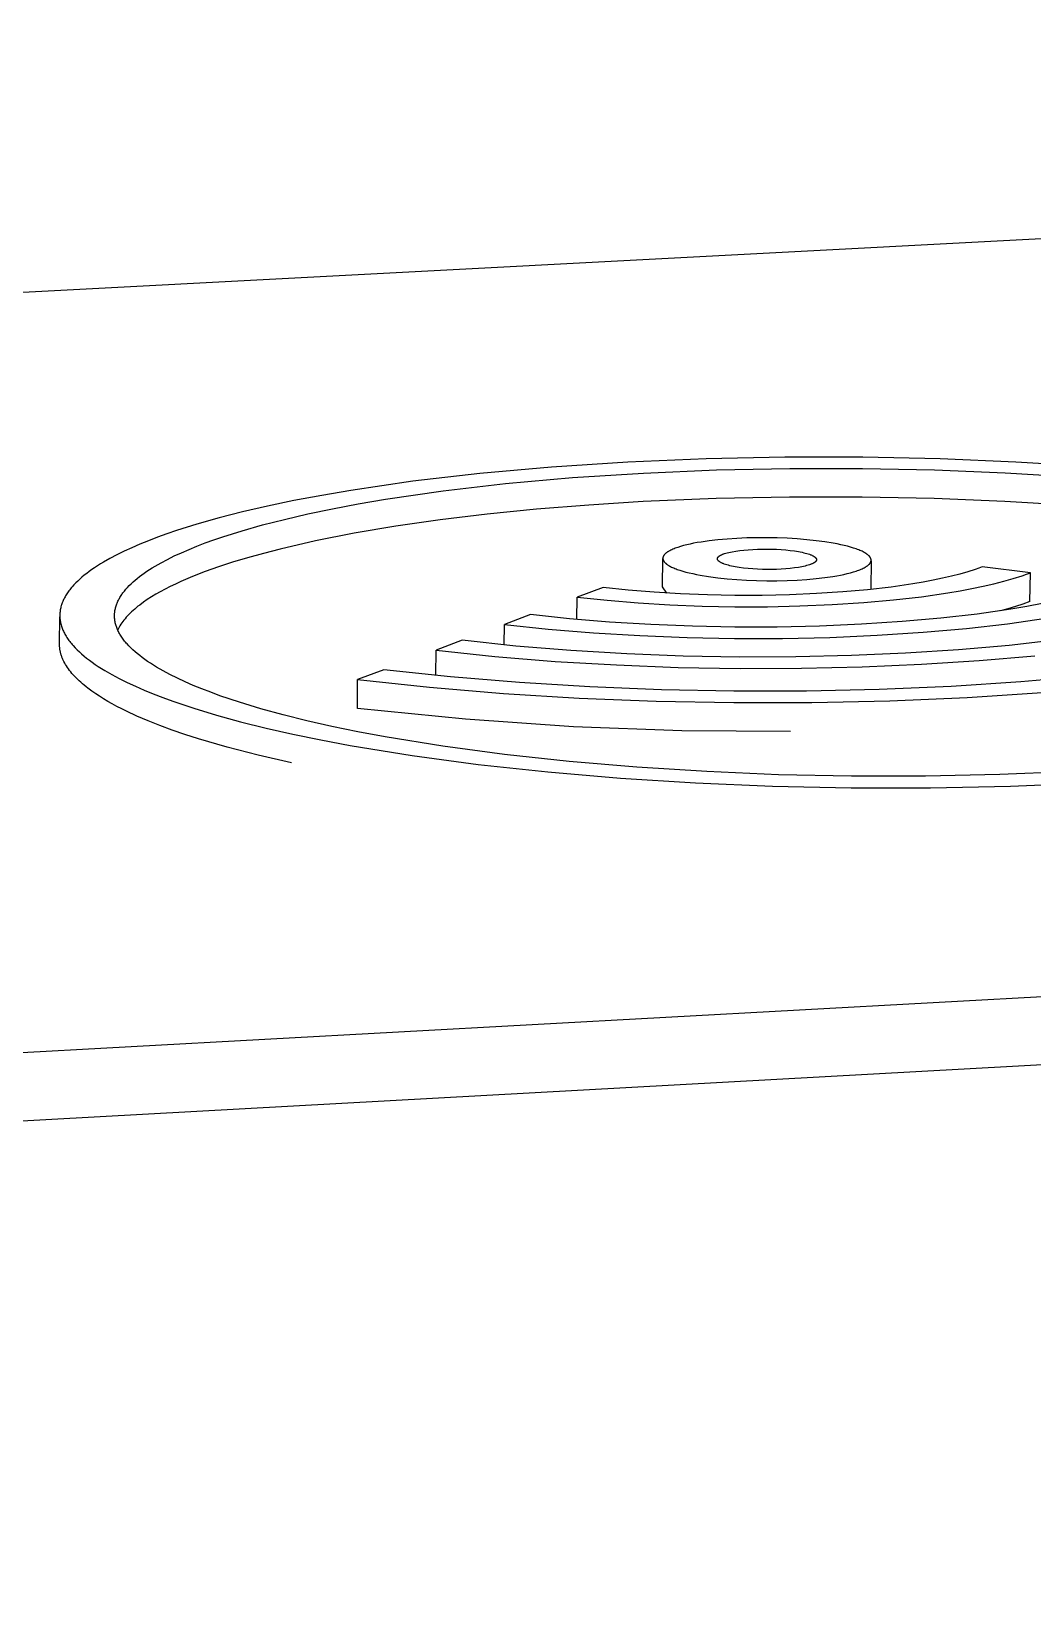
# Model space of a CAD drawing. Header units: millimetres. Extents: x 430 to 4403, y -1522 to 1254.
# Drawn here: x 1308.83 to 1330.04, y -381.85 to -348.58 of the extents above; entities that cross this region are included whole.
import ezdxf

# ---------------------------------------------------------------- set-up
doc = ezdxf.new("R2010")
doc.units = ezdxf.units.MM
doc.header["$MEASUREMENT"] = 0
doc.layers.add('Utwórz2D linie widoczne', color=7, linetype='Continuous', true_color=0x000000)

msp = doc.modelspace()

# ---------------------------------------------------------------- linework, layer by layer
at = {"layer": 'Utwórz2D linie widoczne'}
for p, q in [((1413.485, -348.583), (1297.038, -354.723)), ((1323.126, -357.635), (1321.464, -357.705)), ((1324.789, -357.601), (1323.126, -357.635)), ((1326.443, -357.601), (1324.789, -357.601)), ((1328.079, -357.635), (1326.443, -357.601)), ((1329.684, -357.701), (1328.079, -357.635)), ((1318.332, -357.946), (1316.912, -358.11)), ((1319.851, -357.81), (1318.332, -357.946)), ((1321.464, -357.705), (1319.851, -357.81)), ((1320.292, -358.032), (1321.794, -357.935)), ((1321.794, -357.935), (1323.343, -357.869)), ((1323.343, -357.869), (1324.893, -357.837)), ((1324.893, -357.837), (1326.435, -357.837)), ((1326.435, -357.837), (1327.959, -357.869)), ((1327.959, -357.869), (1329.455, -357.93)), ((1329.455, -357.93), (1330.915, -358.02)), ((1331.251, -357.797), (1329.684, -357.701)), ((1315.597, -358.302), (1314.981, -358.407)), ((1316.912, -358.11), (1315.597, -358.302)), ((1316.329, -358.491), (1317.553, -358.312)), ((1317.553, -358.312), (1318.876, -358.159)), ((1318.876, -358.159), (1320.292, -358.032)), ((1313.834, -358.635), (1313.305, -358.757)), ((1314.393, -358.518), (1313.834, -358.635)), ((1314.981, -358.407), (1314.393, -358.518)), ((1315.207, -358.692), (1315.755, -358.589)), ((1315.755, -358.589), (1316.329, -358.491)), ((1320.635, -358.612), (1319.533, -358.701)), ((1321.788, -358.54), (1320.635, -358.612)), ((1323.337, -358.475), (1321.788, -358.54)), ((1324.886, -358.443), (1323.337, -358.475)), ((1326.428, -358.443), (1324.886, -358.443)), ((1327.952, -358.474), (1326.428, -358.443)), ((1329.448, -358.536), (1327.952, -358.474)), ((1330.907, -358.626), (1329.448, -358.536)), ((1312.806, -358.884), (1312.338, -359.017)), ((1313.305, -358.757), (1312.806, -358.884)), ((1313.729, -359.034), (1314.194, -358.915)), ((1314.194, -358.915), (1314.686, -358.801)), ((1314.686, -358.801), (1315.207, -358.692)), ((1317.488, -358.926), (1316.549, -359.061)), ((1318.483, -358.806), (1317.488, -358.926)), ((1319.533, -358.701), (1318.483, -358.806)), ((1311.5, -359.295), (1311.311, -359.367)), ((1311.697, -359.224), (1311.5, -359.295)), ((1311.903, -359.154), (1311.697, -359.224)), ((1312.338, -359.017), (1311.903, -359.154)), ((1312.697, -359.35), (1312.889, -359.285)), ((1312.889, -359.285), (1313.294, -359.157)), ((1313.294, -359.157), (1313.729, -359.034)), ((1315.67, -359.209), (1314.852, -359.371)), ((1316.549, -359.061), (1315.67, -359.209)), ((1323.987, -359.309), (1323.774, -359.318)), ((1324.201, -359.305), (1323.987, -359.309)), ((1324.416, -359.304), (1324.201, -359.305)), ((1324.63, -359.308), (1324.416, -359.304)), ((1324.842, -359.317), (1324.63, -359.308)), ((1310.796, -359.59), (1310.641, -359.666)), ((1310.959, -359.515), (1310.796, -359.59)), ((1311.131, -359.44), (1310.959, -359.515)), ((1311.311, -359.367), (1311.131, -359.44)), ((1311.858, -359.691), (1312.01, -359.621)), ((1312.01, -359.621), (1312.17, -359.552)), ((1312.17, -359.552), (1312.338, -359.484)), ((1312.338, -359.484), (1312.514, -359.416)), ((1312.514, -359.416), (1312.697, -359.35)), ((1313.746, -359.635), (1313.411, -359.728)), ((1314.099, -359.544), (1313.746, -359.635)), ((1314.852, -359.371), (1314.099, -359.544)), ((1322.257, -359.644), (1322.252, -359.649)), ((1322.263, -359.638), (1322.257, -359.644)), ((1322.27, -359.633), (1322.263, -359.638)), ((1322.276, -359.627), (1322.27, -359.633)), ((1322.283, -359.622), (1322.276, -359.627)), ((1322.291, -359.617), (1322.283, -359.622)), ((1322.298, -359.611), (1322.291, -359.617)), ((1322.306, -359.606), (1322.298, -359.611)), ((1322.315, -359.6), (1322.306, -359.606)), ((1322.324, -359.595), (1322.315, -359.6)), ((1322.333, -359.59), (1322.324, -359.595)), ((1322.352, -359.579), (1322.333, -359.59)), ((1322.372, -359.569), (1322.352, -359.579)), ((1322.394, -359.558), (1322.372, -359.569)), ((1322.418, -359.548), (1322.394, -359.558)), ((1322.443, -359.538), (1322.418, -359.548)), ((1322.469, -359.528), (1322.443, -359.538)), ((1322.496, -359.518), (1322.469, -359.528)), ((1322.523, -359.508), (1322.496, -359.518)), ((1322.582, -359.49), (1322.523, -359.508)), ((1322.645, -359.472), (1322.582, -359.49)), ((1322.711, -359.455), (1322.645, -359.472)), ((1322.782, -359.439), (1322.711, -359.455)), ((1322.856, -359.423), (1322.782, -359.439)), ((1322.934, -359.409), (1322.856, -359.423)), ((1323.015, -359.395), (1322.934, -359.409)), ((1323.187, -359.37), (1323.015, -359.395)), ((1323.372, -359.349), (1323.187, -359.37)), ((1323.568, -359.332), (1323.372, -359.349)), ((1323.487, -359.649), (1323.5, -359.644)), ((1323.5, -359.644), (1323.513, -359.64)), ((1323.513, -359.64), (1323.541, -359.631)), ((1323.541, -359.631), (1323.571, -359.623)), ((1323.774, -359.318), (1323.568, -359.332)), ((1323.571, -359.623), (1323.604, -359.615)), ((1323.604, -359.615), (1323.638, -359.607)), ((1323.638, -359.607), (1323.674, -359.6)), ((1323.674, -359.6), (1323.751, -359.587)), ((1323.751, -359.587), (1323.834, -359.575)), ((1323.834, -359.575), (1323.922, -359.566)), ((1323.922, -359.566), (1324.015, -359.558)), ((1324.015, -359.558), (1324.111, -359.552)), ((1324.111, -359.552), (1324.209, -359.547)), ((1324.209, -359.547), (1324.31, -359.545)), ((1324.31, -359.545), (1324.412, -359.544)), ((1324.412, -359.544), (1324.514, -359.546)), ((1324.514, -359.546), (1324.615, -359.55)), ((1324.615, -359.55), (1324.715, -359.555)), ((1324.715, -359.555), (1324.812, -359.563)), ((1324.812, -359.563), (1324.906, -359.573)), ((1325.05, -359.33), (1324.842, -359.317)), ((1324.906, -359.573), (1324.996, -359.585)), ((1324.996, -359.585), (1325.079, -359.598)), ((1325.254, -359.346), (1325.05, -359.33)), ((1325.079, -359.598), (1325.118, -359.605)), ((1325.118, -359.605), (1325.155, -359.613)), ((1325.155, -359.613), (1325.19, -359.621)), ((1325.19, -359.621), (1325.223, -359.629)), ((1325.223, -359.629), (1325.254, -359.638)), ((1325.452, -359.368), (1325.254, -359.346)), ((1325.254, -359.638), (1325.284, -359.647)), ((1325.64, -359.392), (1325.452, -359.368)), ((1325.814, -359.421), (1325.64, -359.392)), ((1325.895, -359.436), (1325.814, -359.421)), ((1325.973, -359.452), (1325.895, -359.436)), ((1326.047, -359.468), (1325.973, -359.452)), ((1326.117, -359.486), (1326.047, -359.468)), ((1326.183, -359.504), (1326.117, -359.486)), ((1326.245, -359.523), (1326.183, -359.504)), ((1326.302, -359.542), (1326.245, -359.523)), ((1326.329, -359.552), (1326.302, -359.542)), ((1326.355, -359.562), (1326.329, -359.552)), ((1326.38, -359.572), (1326.355, -359.562)), ((1326.404, -359.582), (1326.38, -359.572)), ((1326.426, -359.592), (1326.404, -359.582)), ((1326.448, -359.603), (1326.426, -359.592)), ((1326.468, -359.614), (1326.448, -359.603)), ((1326.487, -359.624), (1326.468, -359.614)), ((1326.505, -359.635), (1326.487, -359.624)), ((1326.513, -359.641), (1326.505, -359.635)), ((1326.522, -359.646), (1326.513, -359.641)), ((1255.356, -373.13), (1499.671, -359.715)), ((1310.112, -359.978), (1310.056, -360.018)), ((1310.17, -359.939), (1310.112, -359.978)), ((1310.231, -359.899), (1310.17, -359.939)), ((1310.294, -359.86), (1310.231, -359.899)), ((1310.359, -359.821), (1310.294, -359.86)), ((1310.495, -359.743), (1310.359, -359.821)), ((1310.641, -359.666), (1310.495, -359.743)), ((1311.333, -359.979), (1311.391, -359.943)), ((1311.391, -359.943), (1311.452, -359.906)), ((1311.452, -359.906), (1311.579, -359.834)), ((1311.579, -359.834), (1311.714, -359.762)), ((1311.714, -359.762), (1311.858, -359.691)), ((1312.792, -359.923), (1312.509, -360.023)), ((1313.093, -359.824), (1312.792, -359.923)), ((1313.411, -359.728), (1313.093, -359.824)), ((1322.2, -360.347), (1322.207, -359.742)), ((1322.208, -359.726), (1322.207, -359.729)), ((1322.207, -359.729), (1322.207, -359.731)), ((1322.207, -359.731), (1322.207, -359.734)), ((1322.207, -359.734), (1322.207, -359.737)), ((1322.207, -359.737), (1322.207, -359.74)), ((1322.207, -359.74), (1322.207, -359.742)), ((1322.207, -359.742), (1322.207, -359.745)), ((1322.207, -359.745), (1322.207, -359.748)), ((1322.207, -359.748), (1322.207, -359.751)), ((1322.207, -359.751), (1322.208, -359.753)), ((1322.209, -359.72), (1322.208, -359.723)), ((1322.208, -359.723), (1322.208, -359.726)), ((1322.208, -359.753), (1322.208, -359.756)), ((1322.208, -359.756), (1322.208, -359.759)), ((1322.208, -359.759), (1322.209, -359.762)), ((1322.21, -359.715), (1322.209, -359.718)), ((1322.209, -359.718), (1322.209, -359.72)), ((1322.209, -359.762), (1322.21, -359.764)), ((1322.211, -359.712), (1322.21, -359.715)), ((1322.21, -359.764), (1322.21, -359.767)), ((1322.21, -359.767), (1322.211, -359.77)), ((1322.212, -359.709), (1322.211, -359.712)), ((1322.211, -359.77), (1322.212, -359.773)), ((1322.213, -359.707), (1322.212, -359.709)), ((1322.212, -359.773), (1322.213, -359.775)), ((1322.214, -359.704), (1322.213, -359.707)), ((1322.213, -359.775), (1322.214, -359.778)), ((1322.215, -359.701), (1322.214, -359.704)), ((1322.214, -359.778), (1322.215, -359.781)), ((1322.216, -359.698), (1322.215, -359.701)), ((1322.215, -359.781), (1322.217, -359.784)), ((1322.217, -359.696), (1322.216, -359.698)), ((1322.219, -359.693), (1322.217, -359.696)), ((1322.217, -359.784), (1322.218, -359.786)), ((1322.218, -359.786), (1322.219, -359.789)), ((1322.22, -359.69), (1322.219, -359.693)), ((1322.219, -359.789), (1322.221, -359.792)), ((1322.222, -359.687), (1322.22, -359.69)), ((1322.221, -359.792), (1322.222, -359.795)), ((1322.223, -359.685), (1322.222, -359.687)), ((1322.222, -359.795), (1322.224, -359.797)), ((1322.225, -359.682), (1322.223, -359.685)), ((1322.224, -359.797), (1322.226, -359.8)), ((1322.227, -359.679), (1322.225, -359.682)), ((1322.226, -359.8), (1322.227, -359.803)), ((1322.229, -359.676), (1322.227, -359.679)), ((1322.227, -359.803), (1322.229, -359.805)), ((1322.23, -359.674), (1322.229, -359.676)), ((1322.229, -359.805), (1322.231, -359.808)), ((1322.232, -359.671), (1322.23, -359.674)), ((1322.231, -359.808), (1322.233, -359.811)), ((1322.235, -359.668), (1322.232, -359.671)), ((1322.233, -359.811), (1322.235, -359.814)), ((1322.237, -359.665), (1322.235, -359.668)), ((1322.235, -359.814), (1322.237, -359.816)), ((1322.239, -359.663), (1322.237, -359.665)), ((1322.237, -359.816), (1322.24, -359.819)), ((1322.241, -359.66), (1322.239, -359.663)), ((1322.24, -359.819), (1322.244, -359.824)), ((1322.246, -359.654), (1322.241, -359.66)), ((1322.244, -359.824), (1322.249, -359.83)), ((1322.252, -359.649), (1322.246, -359.654)), ((1322.249, -359.83), (1322.255, -359.835)), ((1322.255, -359.835), (1322.26, -359.841)), ((1322.26, -359.841), (1322.266, -359.846)), ((1322.266, -359.846), (1322.273, -359.851)), ((1322.273, -359.851), (1322.279, -359.857)), ((1322.279, -359.857), (1322.286, -359.862)), ((1322.286, -359.862), (1322.293, -359.867)), ((1322.293, -359.867), (1322.301, -359.873)), ((1322.301, -359.873), (1322.308, -359.878)), ((1322.308, -359.878), (1322.317, -359.883)), ((1322.317, -359.883), (1322.334, -359.894)), ((1322.334, -359.894), (1322.352, -359.904)), ((1322.352, -359.904), (1322.371, -359.915)), ((1322.371, -359.915), (1322.392, -359.925)), ((1322.392, -359.925), (1322.414, -359.935)), ((1322.414, -359.935), (1322.437, -359.945)), ((1322.437, -359.945), (1322.461, -359.955)), ((1322.461, -359.955), (1322.486, -359.965)), ((1322.486, -359.965), (1322.512, -359.975)), ((1322.512, -359.975), (1322.569, -359.994)), ((1323.362, -359.749), (1323.363, -359.747)), ((1323.362, -359.75), (1323.362, -359.749)), ((1323.362, -359.751), (1323.362, -359.75)), ((1323.362, -359.753), (1323.362, -359.751)), ((1323.363, -359.754), (1323.362, -359.753)), ((1323.363, -359.741), (1323.364, -359.739)), ((1323.363, -359.742), (1323.363, -359.741)), ((1323.363, -359.743), (1323.363, -359.742)), ((1323.363, -359.745), (1323.363, -359.743)), ((1323.363, -359.746), (1323.363, -359.745)), ((1323.363, -359.747), (1323.363, -359.746)), ((1323.363, -359.755), (1323.363, -359.754)), ((1323.363, -359.757), (1323.363, -359.755)), ((1323.363, -359.758), (1323.363, -359.757)), ((1323.363, -359.759), (1323.363, -359.758)), ((1323.364, -359.76), (1323.363, -359.759)), ((1323.364, -359.737), (1323.365, -359.736)), ((1323.364, -359.738), (1323.364, -359.737)), ((1323.364, -359.739), (1323.364, -359.738)), ((1323.364, -359.762), (1323.364, -359.76)), ((1323.364, -359.763), (1323.364, -359.762)), ((1323.365, -359.764), (1323.364, -359.763)), ((1323.365, -359.734), (1323.366, -359.733)), ((1323.365, -359.736), (1323.365, -359.734)), ((1323.365, -359.766), (1323.365, -359.764)), ((1323.366, -359.767), (1323.365, -359.766)), ((1323.366, -359.732), (1323.367, -359.73)), ((1323.366, -359.733), (1323.366, -359.732)), ((1323.366, -359.768), (1323.366, -359.767)), ((1323.367, -359.77), (1323.366, -359.768)), ((1323.367, -359.729), (1323.368, -359.728)), ((1323.367, -359.73), (1323.367, -359.729)), ((1323.367, -359.771), (1323.367, -359.77)), ((1323.368, -359.772), (1323.367, -359.771)), ((1323.368, -359.728), (1323.369, -359.726)), ((1323.369, -359.773), (1323.368, -359.772)), ((1323.369, -359.726), (1323.37, -359.725)), ((1323.369, -359.775), (1323.369, -359.773)), ((1323.37, -359.776), (1323.369, -359.775)), ((1323.37, -359.724), (1323.371, -359.722)), ((1323.37, -359.725), (1323.37, -359.724)), ((1323.371, -359.777), (1323.37, -359.776)), ((1323.371, -359.722), (1323.372, -359.721)), ((1323.372, -359.779), (1323.371, -359.777)), ((1323.372, -359.721), (1323.373, -359.72)), ((1323.372, -359.78), (1323.372, -359.779)), ((1323.373, -359.781), (1323.372, -359.78)), ((1323.373, -359.72), (1323.374, -359.719)), ((1323.374, -359.783), (1323.373, -359.781)), ((1323.374, -359.719), (1323.375, -359.717)), ((1323.375, -359.784), (1323.374, -359.783)), ((1323.375, -359.717), (1323.376, -359.716)), ((1323.376, -359.785), (1323.375, -359.784)), ((1323.376, -359.716), (1323.377, -359.715)), ((1323.377, -359.786), (1323.376, -359.785)), ((1323.377, -359.715), (1323.378, -359.713)), ((1323.378, -359.788), (1323.377, -359.786)), ((1323.378, -359.713), (1323.379, -359.712)), ((1323.38, -359.79), (1323.378, -359.788)), ((1323.379, -359.712), (1323.381, -359.709)), ((1323.383, -359.793), (1323.38, -359.79)), ((1323.381, -359.709), (1323.384, -359.707)), ((1323.385, -359.795), (1323.383, -359.793)), ((1323.384, -359.707), (1323.386, -359.704)), ((1323.388, -359.798), (1323.385, -359.795)), ((1323.386, -359.704), (1323.389, -359.702)), ((1323.391, -359.801), (1323.388, -359.798)), ((1323.389, -359.702), (1323.392, -359.699)), ((1323.394, -359.803), (1323.391, -359.801)), ((1323.392, -359.699), (1323.396, -359.697)), ((1323.397, -359.806), (1323.394, -359.803)), ((1323.396, -359.697), (1323.399, -359.694)), ((1323.4, -359.808), (1323.397, -359.806)), ((1323.399, -359.694), (1323.402, -359.691)), ((1323.404, -359.811), (1323.4, -359.808)), ((1323.402, -359.691), (1323.406, -359.689)), ((1323.407, -359.813), (1323.404, -359.811)), ((1323.406, -359.689), (1323.41, -359.686)), ((1323.411, -359.816), (1323.407, -359.813)), ((1323.41, -359.686), (1323.414, -359.684)), ((1323.415, -359.818), (1323.411, -359.816)), ((1323.414, -359.684), (1323.418, -359.681)), ((1323.423, -359.823), (1323.415, -359.818)), ((1323.418, -359.681), (1323.422, -359.679)), ((1323.422, -359.679), (1323.431, -359.674)), ((1323.432, -359.828), (1323.423, -359.823)), ((1323.431, -359.674), (1323.441, -359.669)), ((1323.441, -359.833), (1323.432, -359.828)), ((1323.441, -359.669), (1323.452, -359.664)), ((1323.451, -359.838), (1323.441, -359.833)), ((1323.461, -359.843), (1323.451, -359.838)), ((1323.452, -359.664), (1323.463, -359.659)), ((1323.472, -359.848), (1323.461, -359.843)), ((1323.463, -359.659), (1323.475, -359.654)), ((1323.483, -359.852), (1323.472, -359.848)), ((1323.475, -359.654), (1323.487, -359.649)), ((1323.495, -359.857), (1323.483, -359.852)), ((1323.508, -359.862), (1323.495, -359.857)), ((1323.535, -359.871), (1323.508, -359.862)), ((1323.564, -359.88), (1323.535, -359.871)), ((1323.595, -359.888), (1323.564, -359.88)), ((1323.628, -359.897), (1323.595, -359.888)), ((1323.663, -359.905), (1323.628, -359.897)), ((1323.7, -359.913), (1323.663, -359.905)), ((1323.739, -359.92), (1323.7, -359.913)), ((1323.823, -359.934), (1323.739, -359.92)), ((1323.915, -359.946), (1323.823, -359.934)), ((1324.014, -359.956), (1323.915, -359.946)), ((1324.114, -359.965), (1324.014, -359.956)), ((1324.214, -359.971), (1324.114, -359.965)), ((1324.314, -359.975), (1324.214, -359.971)), ((1324.414, -359.976), (1324.314, -359.975)), ((1324.514, -359.976), (1324.414, -359.976)), ((1324.614, -359.974), (1324.514, -359.976)), ((1324.714, -359.97), (1324.614, -359.974)), ((1324.813, -359.963), (1324.714, -359.97)), ((1324.906, -359.955), (1324.813, -359.963)), ((1324.994, -359.945), (1324.906, -359.955)), ((1325.076, -359.933), (1324.994, -359.945)), ((1325.115, -359.926), (1325.076, -359.933)), ((1325.152, -359.92), (1325.115, -359.926)), ((1325.187, -359.912), (1325.152, -359.92)), ((1325.221, -359.904), (1325.187, -359.912)), ((1325.252, -359.896), (1325.221, -359.904)), ((1325.282, -359.888), (1325.252, -359.896)), ((1325.31, -359.879), (1325.282, -359.888)), ((1325.284, -359.647), (1325.311, -359.656)), ((1325.323, -359.874), (1325.31, -359.879)), ((1325.311, -359.656), (1325.324, -359.661)), ((1325.336, -359.87), (1325.323, -359.874)), ((1325.324, -359.661), (1325.336, -359.665)), ((1325.336, -359.665), (1325.348, -359.67)), ((1325.348, -359.865), (1325.336, -359.87)), ((1325.348, -359.67), (1325.359, -359.675)), ((1325.359, -359.86), (1325.348, -359.865)), ((1325.359, -359.675), (1325.37, -359.68)), ((1325.37, -359.856), (1325.359, -359.86)), ((1325.37, -359.68), (1325.38, -359.685)), ((1325.381, -359.851), (1325.37, -359.856)), ((1325.38, -359.685), (1325.39, -359.69)), ((1325.39, -359.846), (1325.381, -359.851)), ((1325.39, -359.69), (1325.399, -359.695)), ((1325.399, -359.841), (1325.39, -359.846)), ((1325.399, -359.695), (1325.403, -359.698)), ((1325.404, -359.838), (1325.399, -359.841)), ((1325.403, -359.698), (1325.407, -359.7)), ((1325.408, -359.836), (1325.404, -359.838)), ((1325.407, -359.7), (1325.411, -359.703)), ((1325.412, -359.834), (1325.408, -359.836)), ((1325.411, -359.703), (1325.415, -359.706)), ((1325.415, -359.831), (1325.412, -359.834)), ((1325.415, -359.706), (1325.419, -359.708)), ((1325.419, -359.828), (1325.415, -359.831)), ((1325.419, -359.708), (1325.423, -359.711)), ((1325.423, -359.826), (1325.419, -359.828)), ((1325.423, -359.711), (1325.426, -359.713)), ((1325.426, -359.823), (1325.423, -359.826)), ((1325.426, -359.713), (1325.429, -359.716)), ((1325.429, -359.821), (1325.426, -359.823)), ((1325.429, -359.716), (1325.432, -359.719)), ((1325.432, -359.818), (1325.429, -359.821)), ((1325.432, -359.719), (1325.435, -359.721)), ((1325.435, -359.816), (1325.432, -359.818)), ((1325.435, -359.721), (1325.438, -359.724)), ((1325.438, -359.813), (1325.435, -359.816)), ((1325.438, -359.724), (1325.441, -359.727)), ((1325.441, -359.811), (1325.438, -359.813)), ((1325.441, -359.727), (1325.443, -359.729)), ((1325.443, -359.808), (1325.441, -359.811)), ((1325.443, -359.729), (1325.445, -359.732)), ((1325.444, -359.807), (1325.443, -359.808)), ((1325.445, -359.806), (1325.444, -359.807)), ((1325.445, -359.732), (1325.446, -359.733)), ((1325.446, -359.804), (1325.445, -359.806)), ((1325.446, -359.733), (1325.447, -359.735)), ((1325.447, -359.803), (1325.446, -359.804)), ((1325.447, -359.735), (1325.448, -359.736)), ((1325.448, -359.802), (1325.447, -359.803)), ((1325.448, -359.736), (1325.449, -359.737)), ((1325.449, -359.8), (1325.448, -359.802)), ((1325.449, -359.737), (1325.45, -359.739)), ((1325.45, -359.799), (1325.449, -359.8)), ((1325.45, -359.739), (1325.451, -359.74)), ((1325.451, -359.798), (1325.45, -359.799)), ((1325.451, -359.74), (1325.452, -359.741)), ((1325.452, -359.797), (1325.451, -359.798)), ((1325.452, -359.741), (1325.453, -359.743)), ((1325.453, -359.795), (1325.452, -359.797)), ((1325.453, -359.743), (1325.454, -359.744)), ((1325.454, -359.794), (1325.453, -359.795)), ((1325.454, -359.744), (1325.454, -359.745)), ((1325.454, -359.745), (1325.455, -359.747)), ((1325.455, -359.791), (1325.454, -359.793)), ((1325.454, -359.793), (1325.454, -359.794)), ((1325.455, -359.747), (1325.456, -359.748)), ((1325.456, -359.79), (1325.455, -359.791)), ((1325.456, -359.748), (1325.456, -359.749)), ((1325.456, -359.749), (1325.457, -359.751)), ((1325.457, -359.787), (1325.456, -359.789)), ((1325.456, -359.789), (1325.456, -359.79)), ((1325.457, -359.751), (1325.457, -359.752)), ((1325.457, -359.752), (1325.458, -359.753)), ((1325.458, -359.785), (1325.457, -359.786)), ((1325.457, -359.786), (1325.457, -359.787)), ((1325.458, -359.753), (1325.458, -359.754)), ((1325.458, -359.754), (1325.459, -359.756)), ((1325.459, -359.782), (1325.458, -359.783)), ((1325.458, -359.783), (1325.458, -359.785)), ((1325.459, -359.756), (1325.459, -359.757)), ((1325.459, -359.757), (1325.459, -359.758)), ((1325.459, -359.758), (1325.46, -359.76)), ((1325.46, -359.778), (1325.459, -359.78)), ((1325.459, -359.78), (1325.459, -359.781)), ((1325.459, -359.781), (1325.459, -359.782)), ((1325.46, -359.76), (1325.46, -359.761)), ((1325.46, -359.761), (1325.46, -359.762)), ((1325.46, -359.762), (1325.46, -359.764)), ((1325.46, -359.764), (1325.461, -359.765)), ((1325.461, -359.773), (1325.46, -359.774)), ((1325.46, -359.774), (1325.46, -359.776)), ((1325.46, -359.776), (1325.46, -359.777)), ((1325.46, -359.777), (1325.46, -359.778)), ((1325.461, -359.765), (1325.461, -359.766)), ((1325.461, -359.766), (1325.461, -359.768)), ((1325.461, -359.768), (1325.461, -359.769)), ((1325.461, -359.769), (1325.461, -359.77)), ((1325.461, -359.77), (1325.461, -359.772)), ((1325.461, -359.772), (1325.461, -359.773)), ((1326.381, -359.982), (1326.405, -359.972)), ((1326.405, -359.972), (1326.428, -359.962)), ((1326.428, -359.962), (1326.449, -359.951)), ((1326.449, -359.951), (1326.47, -359.941)), ((1326.47, -359.941), (1326.488, -359.931)), ((1326.488, -359.931), (1326.497, -359.926)), ((1326.497, -359.926), (1326.506, -359.92)), ((1326.506, -359.92), (1326.515, -359.915)), ((1326.515, -359.915), (1326.523, -359.91)), ((1326.529, -359.652), (1326.522, -359.646)), ((1326.523, -359.91), (1326.53, -359.905)), ((1326.537, -359.657), (1326.529, -359.652)), ((1326.53, -359.905), (1326.538, -359.899)), ((1326.544, -359.663), (1326.537, -359.657)), ((1326.538, -359.899), (1326.545, -359.894)), ((1326.551, -359.668), (1326.544, -359.663)), ((1326.545, -359.894), (1326.551, -359.889)), ((1326.557, -359.674), (1326.551, -359.668)), ((1326.551, -359.889), (1326.558, -359.883)), ((1326.564, -359.679), (1326.557, -359.674)), ((1326.558, -359.883), (1326.564, -359.878)), ((1326.569, -359.685), (1326.564, -359.679)), ((1326.564, -359.878), (1326.57, -359.873)), ((1326.575, -359.691), (1326.569, -359.685)), ((1326.57, -359.873), (1326.575, -359.867)), ((1326.58, -359.696), (1326.575, -359.691)), ((1326.575, -359.867), (1326.58, -359.862)), ((1326.585, -359.702), (1326.58, -359.696)), ((1326.58, -359.862), (1326.583, -359.859)), ((1326.583, -359.859), (1326.585, -359.856)), ((1326.587, -359.704), (1326.585, -359.702)), ((1326.585, -359.856), (1326.587, -359.854)), ((1326.589, -359.707), (1326.587, -359.704)), ((1326.587, -359.854), (1326.589, -359.851)), ((1326.591, -359.71), (1326.589, -359.707)), ((1326.589, -359.851), (1326.592, -359.848)), ((1326.593, -359.713), (1326.591, -359.71)), ((1326.592, -359.848), (1326.594, -359.846)), ((1326.595, -359.716), (1326.593, -359.713)), ((1326.594, -359.846), (1326.595, -359.843)), ((1326.597, -359.718), (1326.595, -359.716)), ((1326.595, -359.843), (1326.597, -359.84)), ((1326.599, -359.721), (1326.597, -359.718)), ((1326.597, -359.84), (1326.599, -359.837)), ((1326.601, -359.724), (1326.599, -359.721)), ((1326.599, -359.837), (1326.601, -359.835)), ((1326.602, -359.727), (1326.601, -359.724)), ((1326.601, -359.835), (1326.602, -359.832)), ((1326.604, -359.73), (1326.602, -359.727)), ((1326.602, -359.832), (1326.604, -359.829)), ((1326.605, -359.732), (1326.604, -359.73)), ((1326.604, -359.829), (1326.605, -359.826)), ((1326.607, -359.735), (1326.605, -359.732)), ((1326.605, -359.826), (1326.607, -359.824)), ((1326.608, -359.738), (1326.607, -359.735)), ((1326.607, -359.824), (1326.608, -359.821)), ((1326.609, -359.741), (1326.608, -359.738)), ((1326.608, -359.821), (1326.609, -359.818)), ((1326.61, -359.743), (1326.609, -359.741)), ((1326.609, -359.818), (1326.61, -359.815)), ((1326.611, -359.746), (1326.61, -359.743)), ((1326.617, -359.791), (1326.61, -360.389)), ((1326.61, -359.815), (1326.611, -359.813)), ((1326.612, -359.749), (1326.611, -359.746)), ((1326.611, -359.813), (1326.612, -359.81)), ((1326.613, -359.752), (1326.612, -359.749)), ((1326.612, -359.81), (1326.613, -359.807)), ((1326.614, -359.755), (1326.613, -359.752)), ((1326.613, -359.807), (1326.614, -359.804)), ((1326.615, -359.757), (1326.614, -359.755)), ((1326.614, -359.804), (1326.615, -359.802)), ((1326.615, -359.76), (1326.615, -359.757)), ((1326.616, -359.763), (1326.615, -359.76)), ((1326.615, -359.799), (1326.616, -359.796)), ((1326.615, -359.802), (1326.615, -359.799)), ((1326.616, -359.766), (1326.616, -359.763)), ((1326.617, -359.768), (1326.616, -359.766)), ((1326.616, -359.793), (1326.617, -359.791)), ((1326.616, -359.796), (1326.616, -359.793)), ((1326.617, -359.771), (1326.617, -359.768)), ((1326.617, -359.774), (1326.617, -359.771)), ((1326.617, -359.777), (1326.617, -359.774)), ((1326.617, -359.78), (1326.617, -359.777)), ((1326.617, -359.782), (1326.617, -359.78)), ((1326.617, -359.785), (1326.617, -359.782)), ((1326.617, -359.788), (1326.617, -359.785)), ((1326.617, -359.791), (1326.617, -359.788)), ((1328.824, -359.976), (1328.667, -360.026)), ((1328.898, -359.95), (1328.824, -359.976)), ((1328.969, -359.924), (1328.898, -359.95)), ((1329.99, -360.046), (1328.969, -359.924)), ((1309.731, -360.303), (1309.694, -360.344)), ((1309.77, -360.262), (1309.731, -360.303)), ((1309.812, -360.221), (1309.77, -360.262)), ((1309.856, -360.18), (1309.812, -360.221)), ((1309.903, -360.139), (1309.856, -360.18)), ((1309.952, -360.099), (1309.903, -360.139)), ((1310.003, -360.059), (1309.952, -360.099)), ((1310.056, -360.018), (1310.003, -360.059)), ((1310.904, -360.317), (1310.943, -360.279)), ((1310.943, -360.279), (1310.984, -360.241)), ((1310.984, -360.241), (1311.028, -360.203)), ((1311.028, -360.203), (1311.073, -360.165)), ((1311.073, -360.165), (1311.121, -360.128)), ((1311.121, -360.128), (1311.17, -360.09)), ((1311.17, -360.09), (1311.222, -360.053)), ((1311.222, -360.053), (1311.277, -360.016)), ((1311.277, -360.016), (1311.333, -359.979)), ((1311.882, -360.285), (1311.771, -360.339)), ((1311.998, -360.232), (1311.882, -360.285)), ((1312.245, -360.127), (1311.998, -360.232)), ((1312.509, -360.023), (1312.245, -360.127)), ((1322.569, -359.994), (1322.629, -360.013)), ((1322.629, -360.013), (1322.694, -360.031)), ((1322.694, -360.031), (1322.764, -360.048)), ((1322.764, -360.048), (1322.838, -360.065)), ((1322.838, -360.065), (1322.916, -360.082)), ((1322.916, -360.082), (1322.998, -360.097)), ((1322.998, -360.097), (1323.175, -360.126)), ((1323.175, -360.126), (1323.368, -360.152)), ((1323.368, -360.152), (1323.566, -360.173)), ((1323.566, -360.173), (1323.771, -360.19)), ((1323.771, -360.19), (1323.98, -360.203)), ((1323.98, -360.203), (1324.192, -360.211)), ((1324.192, -360.211), (1324.406, -360.215)), ((1324.406, -360.215), (1324.621, -360.215)), ((1324.621, -360.215), (1324.836, -360.211)), ((1324.836, -360.211), (1325.049, -360.201)), ((1325.049, -360.201), (1325.256, -360.188)), ((1325.256, -360.188), (1325.452, -360.171)), ((1325.452, -360.171), (1325.637, -360.149)), ((1325.637, -360.149), (1325.81, -360.124)), ((1325.81, -360.124), (1325.891, -360.111)), ((1325.891, -360.111), (1325.969, -360.096)), ((1325.969, -360.096), (1326.043, -360.081)), ((1326.043, -360.081), (1326.113, -360.064)), ((1326.113, -360.064), (1326.18, -360.047)), ((1326.18, -360.047), (1326.242, -360.029)), ((1326.242, -360.029), (1326.301, -360.011)), ((1326.301, -360.011), (1326.329, -360.001)), ((1326.329, -360.001), (1326.355, -359.992)), ((1326.355, -359.992), (1326.381, -359.982)), ((1327.504, -360.281), (1327.041, -360.348)), ((1327.723, -360.244), (1327.504, -360.281)), ((1327.932, -360.205), (1327.723, -360.244)), ((1328.131, -360.163), (1327.932, -360.205)), ((1328.32, -360.12), (1328.131, -360.163)), ((1328.499, -360.074), (1328.32, -360.12)), ((1328.667, -360.026), (1328.499, -360.074)), ((1328.988, -360.332), (1329.214, -360.28)), ((1329.214, -360.28), (1329.428, -360.225)), ((1329.428, -360.225), (1329.629, -360.168)), ((1329.629, -360.168), (1329.816, -360.108)), ((1329.816, -360.108), (1329.905, -360.077)), ((1329.905, -360.077), (1329.99, -360.046)), ((1329.982, -360.655), (1329.99, -360.046)), ((1309.503, -360.637), (1309.494, -360.658)), ((1309.512, -360.616), (1309.503, -360.637)), ((1309.523, -360.595), (1309.512, -360.616)), ((1309.533, -360.574), (1309.523, -360.595)), ((1309.545, -360.553), (1309.533, -360.574)), ((1309.557, -360.532), (1309.545, -360.553)), ((1309.57, -360.511), (1309.557, -360.532)), ((1309.583, -360.49), (1309.57, -360.511)), ((1309.597, -360.469), (1309.583, -360.49)), ((1309.612, -360.448), (1309.597, -360.469)), ((1309.627, -360.427), (1309.612, -360.448)), ((1309.643, -360.407), (1309.627, -360.427)), ((1309.659, -360.386), (1309.643, -360.407)), ((1309.676, -360.365), (1309.659, -360.386)), ((1309.694, -360.344), (1309.676, -360.365)), ((1310.665, -360.647), (1310.675, -360.628)), ((1310.675, -360.628), (1310.685, -360.608)), ((1310.685, -360.608), (1310.695, -360.588)), ((1310.695, -360.588), (1310.707, -360.569)), ((1310.707, -360.569), (1310.719, -360.549)), ((1310.719, -360.549), (1310.731, -360.53)), ((1310.731, -360.53), (1310.744, -360.51)), ((1310.744, -360.51), (1310.757, -360.491)), ((1310.757, -360.491), (1310.771, -360.471)), ((1310.771, -360.471), (1310.786, -360.452)), ((1310.786, -360.452), (1310.801, -360.433)), ((1310.801, -360.433), (1310.817, -360.413)), ((1310.817, -360.413), (1310.833, -360.394)), ((1310.833, -360.394), (1310.868, -360.355)), ((1310.868, -360.355), (1310.904, -360.317)), ((1311.285, -360.615), (1311.203, -360.672)), ((1311.373, -360.559), (1311.285, -360.615)), ((1311.465, -360.503), (1311.373, -360.559)), ((1311.562, -360.448), (1311.465, -360.503)), ((1311.664, -360.393), (1311.562, -360.448)), ((1311.771, -360.339), (1311.664, -360.393)), ((1320.386, -361.035), (1320.391, -360.562)), ((1320.94, -360.356), (1320.391, -360.562)), ((1320.391, -360.562), (1321.028, -360.63)), ((1321.473, -360.413), (1320.94, -360.356)), ((1321.028, -360.63), (1321.684, -360.685)), ((1322.022, -360.458), (1321.473, -360.413)), ((1322.583, -360.493), (1322.022, -360.458)), ((1322.287, -360.476), (1322.2, -360.347)), ((1323.154, -360.515), (1322.583, -360.493)), ((1323.731, -360.526), (1323.154, -360.515)), ((1324.31, -360.525), (1323.731, -360.526)), ((1324.887, -360.513), (1324.31, -360.525)), ((1325.46, -360.488), (1324.887, -360.513)), ((1326.016, -360.452), (1325.46, -360.488)), ((1326.544, -360.405), (1326.016, -360.452)), ((1326.46, -360.677), (1327.091, -360.621)), ((1327.041, -360.348), (1326.544, -360.405)), ((1326.61, -360.389), (1326.61, -360.398)), ((1327.091, -360.621), (1327.686, -360.553)), ((1327.686, -360.553), (1328.24, -360.473)), ((1328.24, -360.473), (1328.501, -360.429)), ((1328.501, -360.429), (1328.75, -360.382)), ((1328.75, -360.382), (1328.988, -360.332)), ((1309.435, -360.915), (1309.434, -360.936)), ((1309.434, -360.936), (1309.434, -360.958)), ((1309.434, -360.958), (1309.434, -360.979)), ((1309.436, -360.893), (1309.435, -360.915)), ((1309.438, -360.872), (1309.436, -360.893)), ((1309.441, -360.85), (1309.438, -360.872)), ((1309.444, -360.829), (1309.441, -360.85)), ((1309.448, -360.807), (1309.444, -360.829)), ((1309.453, -360.786), (1309.448, -360.807)), ((1309.458, -360.765), (1309.453, -360.786)), ((1309.464, -360.743), (1309.458, -360.765)), ((1309.47, -360.722), (1309.464, -360.743)), ((1309.477, -360.701), (1309.47, -360.722)), ((1309.485, -360.68), (1309.477, -360.701)), ((1309.494, -360.658), (1309.485, -360.68)), ((1310.593, -360.945), (1310.594, -360.925)), ((1310.593, -360.965), (1310.593, -360.945)), ((1310.593, -360.985), (1310.593, -360.965)), ((1310.594, -360.925), (1310.595, -360.905)), ((1310.595, -360.905), (1310.597, -360.885)), ((1310.597, -360.885), (1310.599, -360.865)), ((1310.599, -360.865), (1310.602, -360.845)), ((1310.602, -360.845), (1310.606, -360.825)), ((1310.606, -360.825), (1310.61, -360.806)), ((1310.61, -360.806), (1310.615, -360.786)), ((1310.615, -360.786), (1310.62, -360.766)), ((1310.62, -360.766), (1310.626, -360.746)), ((1310.626, -360.746), (1310.633, -360.726)), ((1310.633, -360.726), (1310.64, -360.706)), ((1310.64, -360.706), (1310.648, -360.687)), ((1310.648, -360.687), (1310.656, -360.667)), ((1310.656, -360.667), (1310.665, -360.647)), ((1310.866, -360.96), (1310.84, -360.989)), ((1310.894, -360.931), (1310.866, -360.96)), ((1310.924, -360.902), (1310.894, -360.931)), ((1310.954, -360.873), (1310.924, -360.902)), ((1310.986, -360.844), (1310.954, -360.873)), ((1311.019, -360.815), (1310.986, -360.844)), ((1311.053, -360.786), (1311.019, -360.815)), ((1311.089, -360.757), (1311.053, -360.786)), ((1311.125, -360.729), (1311.089, -360.757)), ((1311.203, -360.672), (1311.125, -360.729)), ((1319.401, -360.932), (1318.85, -361.139)), ((1320.227, -361.02), (1319.401, -360.932)), ((1321.684, -360.685), (1322.356, -360.726)), ((1322.356, -360.726), (1323.038, -360.753)), ((1323.038, -360.753), (1323.728, -360.766)), ((1323.728, -360.766), (1324.42, -360.765)), ((1324.42, -360.765), (1325.111, -360.75)), ((1325.111, -360.75), (1325.795, -360.721)), ((1325.795, -360.721), (1326.46, -360.677)), ((1328.862, -360.92), (1328.091, -361.009)), ((1329.58, -360.816), (1328.862, -360.92)), ((1329.515, -360.808), (1329.357, -360.851)), ((1329.672, -360.761), (1329.515, -360.808)), ((1329.918, -360.759), (1329.58, -360.816)), ((1329.828, -360.71), (1329.672, -360.761)), ((1329.982, -360.655), (1329.828, -360.71)), ((1330.242, -360.698), (1329.918, -360.759)), ((1309.428, -361.555), (1309.433, -360.979)), ((1309.434, -360.979), (1309.435, -361.001)), ((1309.435, -361.001), (1309.437, -361.022)), ((1309.437, -361.022), (1309.44, -361.044)), ((1309.44, -361.044), (1309.443, -361.066)), ((1309.443, -361.066), (1309.446, -361.087)), ((1309.446, -361.087), (1309.451, -361.109)), ((1309.451, -361.109), (1309.456, -361.131)), ((1309.456, -361.131), (1309.462, -361.152)), ((1309.462, -361.152), (1309.468, -361.174)), ((1309.468, -361.174), (1309.475, -361.196)), ((1309.475, -361.196), (1309.483, -361.218)), ((1309.483, -361.218), (1309.491, -361.24)), ((1309.491, -361.24), (1309.5, -361.261)), ((1309.5, -361.261), (1309.51, -361.283)), ((1309.51, -361.283), (1309.52, -361.305)), ((1309.52, -361.305), (1309.531, -361.327)), ((1310.595, -361.006), (1310.593, -360.985)), ((1310.596, -361.026), (1310.595, -361.006)), ((1310.599, -361.046), (1310.596, -361.026)), ((1310.602, -361.066), (1310.599, -361.046)), ((1310.605, -361.086), (1310.602, -361.066)), ((1310.609, -361.106), (1310.605, -361.086)), ((1310.614, -361.127), (1310.609, -361.106)), ((1310.62, -361.147), (1310.614, -361.127)), ((1310.626, -361.167), (1310.62, -361.147)), ((1310.632, -361.187), (1310.626, -361.167)), ((1310.64, -361.208), (1310.632, -361.187)), ((1310.647, -361.228), (1310.64, -361.208)), ((1310.656, -361.248), (1310.647, -361.228)), ((1310.665, -361.268), (1310.656, -361.248)), ((1310.667, -361.242), (1310.66, -361.257)), ((1310.675, -361.289), (1310.665, -361.268)), ((1310.674, -361.227), (1310.667, -361.242)), ((1310.682, -361.212), (1310.674, -361.227)), ((1310.685, -361.309), (1310.675, -361.289)), ((1310.69, -361.197), (1310.682, -361.212)), ((1310.696, -361.329), (1310.685, -361.309)), ((1310.708, -361.167), (1310.69, -361.197)), ((1310.727, -361.137), (1310.708, -361.167)), ((1310.747, -361.107), (1310.727, -361.137)), ((1310.768, -361.078), (1310.747, -361.107)), ((1310.791, -361.048), (1310.768, -361.078)), ((1310.815, -361.019), (1310.791, -361.048)), ((1310.84, -360.989), (1310.815, -361.019)), ((1318.846, -361.574), (1318.85, -361.139)), ((1318.85, -361.139), (1319.78, -361.238)), ((1319.78, -361.238), (1320.739, -361.318)), ((1321.078, -361.091), (1320.227, -361.02)), ((1321.949, -361.144), (1321.078, -361.091)), ((1322.834, -361.18), (1321.949, -361.144)), ((1323.729, -361.197), (1322.834, -361.18)), ((1324.627, -361.195), (1323.729, -361.197)), ((1325.522, -361.176), (1324.627, -361.195)), ((1326.411, -361.138), (1325.522, -361.176)), ((1327.273, -361.081), (1326.411, -361.138)), ((1326.747, -361.371), (1327.718, -361.307)), ((1328.091, -361.009), (1327.273, -361.081)), ((1327.718, -361.307), (1328.64, -361.225)), ((1328.64, -361.225), (1329.508, -361.126)), ((1329.508, -361.126), (1330.317, -361.008)), ((1309.428, -361.57), (1309.428, -361.555)), ((1309.428, -361.586), (1309.428, -361.57)), ((1309.429, -361.601), (1309.428, -361.586)), ((1309.43, -361.616), (1309.429, -361.601)), ((1309.431, -361.632), (1309.43, -361.616)), ((1309.433, -361.647), (1309.431, -361.632)), ((1309.531, -361.327), (1309.543, -361.349)), ((1309.543, -361.349), (1309.556, -361.371)), ((1309.556, -361.371), (1309.569, -361.392)), ((1309.569, -361.392), (1309.582, -361.414)), ((1309.582, -361.414), (1309.597, -361.436)), ((1309.597, -361.436), (1309.612, -361.458)), ((1309.612, -361.458), (1309.628, -361.48)), ((1309.628, -361.48), (1309.644, -361.502)), ((1309.644, -361.502), (1309.661, -361.524)), ((1309.661, -361.524), (1309.679, -361.546)), ((1309.679, -361.546), (1309.698, -361.568)), ((1309.698, -361.568), (1309.717, -361.59)), ((1309.717, -361.59), (1309.758, -361.634)), ((1309.758, -361.634), (1309.801, -361.678)), ((1310.708, -361.35), (1310.696, -361.329)), ((1310.72, -361.37), (1310.708, -361.35)), ((1310.733, -361.391), (1310.72, -361.37)), ((1310.746, -361.411), (1310.733, -361.391)), ((1310.76, -361.431), (1310.746, -361.411)), ((1310.775, -361.452), (1310.76, -361.431)), ((1310.791, -361.472), (1310.775, -361.452)), ((1310.807, -361.493), (1310.791, -361.472)), ((1310.823, -361.513), (1310.807, -361.493)), ((1310.841, -361.534), (1310.823, -361.513)), ((1310.859, -361.554), (1310.841, -361.534)), ((1310.896, -361.595), (1310.859, -361.554)), ((1310.937, -361.636), (1310.896, -361.595)), ((1310.98, -361.677), (1310.937, -361.636)), ((1317.954, -361.476), (1317.402, -361.683)), ((1319.093, -361.598), (1317.954, -361.476)), ((1320.259, -361.694), (1319.093, -361.598)), ((1320.739, -361.318), (1321.72, -361.378)), ((1321.72, -361.378), (1322.718, -361.418)), ((1322.718, -361.418), (1323.726, -361.437)), ((1323.726, -361.437), (1324.737, -361.436)), ((1324.737, -361.436), (1325.746, -361.414)), ((1325.746, -361.414), (1326.747, -361.371)), ((1329.54, -361.584), (1328.466, -361.679)), ((1330.565, -361.467), (1329.54, -361.584)), ((1309.435, -361.663), (1309.433, -361.647)), ((1309.437, -361.678), (1309.435, -361.663)), ((1309.44, -361.694), (1309.437, -361.678)), ((1309.443, -361.709), (1309.44, -361.694)), ((1309.446, -361.724), (1309.443, -361.709)), ((1309.45, -361.74), (1309.446, -361.724)), ((1309.454, -361.755), (1309.45, -361.74)), ((1309.458, -361.771), (1309.454, -361.755)), ((1309.463, -361.786), (1309.458, -361.771)), ((1309.468, -361.802), (1309.463, -361.786)), ((1309.473, -361.818), (1309.468, -361.802)), ((1309.479, -361.833), (1309.473, -361.818)), ((1309.485, -361.849), (1309.479, -361.833)), ((1309.492, -361.864), (1309.485, -361.849)), ((1309.498, -361.88), (1309.492, -361.864)), ((1309.505, -361.895), (1309.498, -361.88)), ((1309.513, -361.911), (1309.505, -361.895)), ((1309.52, -361.926), (1309.513, -361.911)), ((1309.537, -361.958), (1309.52, -361.926)), ((1309.555, -361.989), (1309.537, -361.958)), ((1309.801, -361.678), (1309.847, -361.722)), ((1309.847, -361.722), (1309.896, -361.766)), ((1309.896, -361.766), (1309.948, -361.81)), ((1309.948, -361.81), (1310.002, -361.854)), ((1310.002, -361.854), (1310.06, -361.898)), ((1310.06, -361.898), (1310.12, -361.942)), ((1310.12, -361.942), (1310.183, -361.986)), ((1311.026, -361.718), (1310.98, -361.677)), ((1311.074, -361.759), (1311.026, -361.718)), ((1311.125, -361.8), (1311.074, -361.759)), ((1311.178, -361.841), (1311.125, -361.8)), ((1311.234, -361.882), (1311.178, -361.841)), ((1311.293, -361.923), (1311.234, -361.882)), ((1311.354, -361.963), (1311.293, -361.923)), ((1311.417, -362.004), (1311.354, -361.963)), ((1317.396, -362.22), (1317.402, -361.683)), ((1317.402, -361.683), (1318.648, -361.817)), ((1318.648, -361.817), (1319.925, -361.922)), ((1319.925, -361.922), (1321.222, -361.999)), ((1321.444, -361.764), (1320.259, -361.694)), ((1322.639, -361.81), (1321.444, -361.764)), ((1323.836, -361.831), (1322.639, -361.81)), ((1325.026, -361.828), (1323.836, -361.831)), ((1326.2, -361.801), (1325.026, -361.828)), ((1327.349, -361.751), (1326.2, -361.801)), ((1328.466, -361.679), (1327.349, -361.751)), ((1327.687, -361.985), (1328.909, -361.905)), ((1328.909, -361.905), (1330.085, -361.802)), ((1309.574, -362.02), (1309.555, -361.989)), ((1309.594, -362.051), (1309.574, -362.02)), ((1309.616, -362.083), (1309.594, -362.051)), ((1309.64, -362.114), (1309.616, -362.083)), ((1309.664, -362.145), (1309.64, -362.114)), ((1309.69, -362.177), (1309.664, -362.145)), ((1309.718, -362.208), (1309.69, -362.177)), ((1309.747, -362.239), (1309.718, -362.208)), ((1309.777, -362.271), (1309.747, -362.239)), ((1309.809, -362.302), (1309.777, -362.271)), ((1309.842, -362.333), (1309.809, -362.302)), ((1310.183, -361.986), (1310.248, -362.029)), ((1310.248, -362.029), (1310.316, -362.073)), ((1310.316, -362.073), (1310.386, -362.116)), ((1310.386, -362.116), (1310.534, -362.201)), ((1310.534, -362.201), (1310.691, -362.286)), ((1310.691, -362.286), (1310.858, -362.369)), ((1311.483, -362.044), (1311.417, -362.004)), ((1311.621, -362.123), (1311.483, -362.044)), ((1311.767, -362.202), (1311.621, -362.123)), ((1311.923, -362.279), (1311.767, -362.202)), ((1312.087, -362.355), (1311.923, -362.279)), ((1315.736, -362.919), (1315.742, -362.307)), ((1316.296, -362.099), (1315.742, -362.307)), ((1315.742, -362.307), (1317.261, -362.471)), ((1317.71, -362.251), (1316.296, -362.099)), ((1319.168, -362.373), (1317.71, -362.251)), ((1321.222, -361.999), (1322.53, -362.049)), ((1322.53, -362.049), (1323.841, -362.072)), ((1323.841, -362.072), (1325.143, -362.069)), ((1325.143, -362.069), (1326.428, -362.039)), ((1326.428, -362.039), (1327.687, -361.985)), ((1331.191, -362.231), (1329.789, -362.356)), ((1309.877, -362.365), (1309.842, -362.333)), ((1309.913, -362.396), (1309.877, -362.365)), ((1309.95, -362.428), (1309.913, -362.396)), ((1309.989, -362.459), (1309.95, -362.428)), ((1310.029, -362.491), (1309.989, -362.459)), ((1310.114, -362.553), (1310.029, -362.491)), ((1310.193, -362.608), (1310.114, -362.553)), ((1310.275, -362.662), (1310.193, -362.608)), ((1310.858, -362.369), (1311.034, -362.451)), ((1311.034, -362.451), (1311.219, -362.531)), ((1311.219, -362.531), (1311.412, -362.611)), ((1311.412, -362.611), (1311.615, -362.689)), ((1312.259, -362.431), (1312.087, -362.355)), ((1312.44, -362.505), (1312.259, -362.431)), ((1312.629, -362.578), (1312.44, -362.505)), ((1312.825, -362.65), (1312.629, -362.578)), ((1317.261, -362.471), (1318.828, -362.602)), ((1318.828, -362.602), (1320.431, -362.7)), ((1320.661, -362.465), (1319.168, -362.373)), ((1322.179, -362.525), (1320.661, -362.465)), ((1323.713, -362.554), (1322.179, -362.525)), ((1325.252, -362.552), (1323.713, -362.554)), ((1326.788, -362.519), (1325.252, -362.552)), ((1328.311, -362.453), (1326.788, -362.519)), ((1329.789, -362.356), (1328.311, -362.453)), ((1328.65, -362.688), (1330.237, -362.584)), ((1310.361, -362.716), (1310.275, -362.662)), ((1310.451, -362.77), (1310.361, -362.716)), ((1310.545, -362.823), (1310.451, -362.77)), ((1310.643, -362.875), (1310.545, -362.823)), ((1310.744, -362.927), (1310.643, -362.875)), ((1310.848, -362.979), (1310.744, -362.927)), ((1311.615, -362.689), (1311.826, -362.767)), ((1311.826, -362.767), (1312.273, -362.917)), ((1312.273, -362.917), (1312.752, -363.062)), ((1313.242, -362.79), (1312.825, -362.65)), ((1313.688, -362.925), (1313.242, -362.79)), ((1314.163, -363.055), (1313.688, -362.925)), ((1318.023, -363.149), (1315.736, -362.919)), ((1320.431, -362.7), (1322.062, -362.765)), ((1322.062, -362.765), (1323.71, -362.797)), ((1323.71, -362.797), (1325.364, -362.795)), ((1325.364, -362.795), (1327.014, -362.758)), ((1327.014, -362.758), (1328.65, -362.688)), ((1311.068, -363.081), (1310.848, -362.979)), ((1311.302, -363.181), (1311.068, -363.081)), ((1311.55, -363.279), (1311.302, -363.181)), ((1311.81, -363.376), (1311.55, -363.279)), ((1312.752, -363.062), (1313.262, -363.202)), ((1313.262, -363.202), (1313.802, -363.336)), ((1314.666, -363.18), (1314.163, -363.055)), ((1315.195, -363.299), (1314.666, -363.18)), ((1315.749, -363.413), (1315.195, -363.299)), ((1320.315, -363.307), (1318.023, -363.149)), ((1312.084, -363.47), (1311.81, -363.376)), ((1312.371, -363.563), (1312.084, -363.47)), ((1312.98, -363.741), (1312.371, -363.563)), ((1313.802, -363.336), (1314.37, -363.465)), ((1314.37, -363.465), (1314.965, -363.587)), ((1314.965, -363.587), (1315.585, -363.704)), ((1316.327, -363.522), (1315.749, -363.413)), ((1317.549, -363.721), (1316.327, -363.522)), ((1322.611, -363.395), (1320.315, -363.307)), ((1324.909, -363.411), (1322.611, -363.395)), ((1313.637, -363.911), (1312.98, -363.741)), ((1314.338, -364.073), (1313.637, -363.911)), ((1315.585, -363.704), (1316.897, -363.918)), ((1316.897, -363.918), (1318.296, -364.105)), ((1318.851, -363.895), (1317.549, -363.721)), ((1320.222, -364.044), (1318.851, -363.895)), ((1318.296, -364.105), (1319.769, -364.265)), ((1319.769, -364.265), (1321.307, -364.396)), ((1321.654, -364.165), (1320.222, -364.044)), ((1323.135, -364.258), (1321.654, -364.165)), ((1324.654, -364.322), (1323.135, -364.258)), ((1330.918, -364.254), (1329.345, -364.321)), ((1321.307, -364.396), (1322.898, -364.496)), ((1322.898, -364.496), (1324.53, -364.564)), ((1324.53, -364.564), (1326.194, -364.598)), ((1326.203, -364.354), (1324.654, -364.322)), ((1326.194, -364.598), (1327.878, -364.599)), ((1327.77, -364.354), (1326.203, -364.354)), ((1329.345, -364.321), (1327.77, -364.354)), ((1327.878, -364.599), (1329.57, -364.563)), ((1329.57, -364.563), (1331.26, -364.491)), ((1123.532, -381.853), (1379.534, -367.746))]:
    msp.add_line(p, q, dxfattribs=at)

doc.saveas('drawing.dxf')
